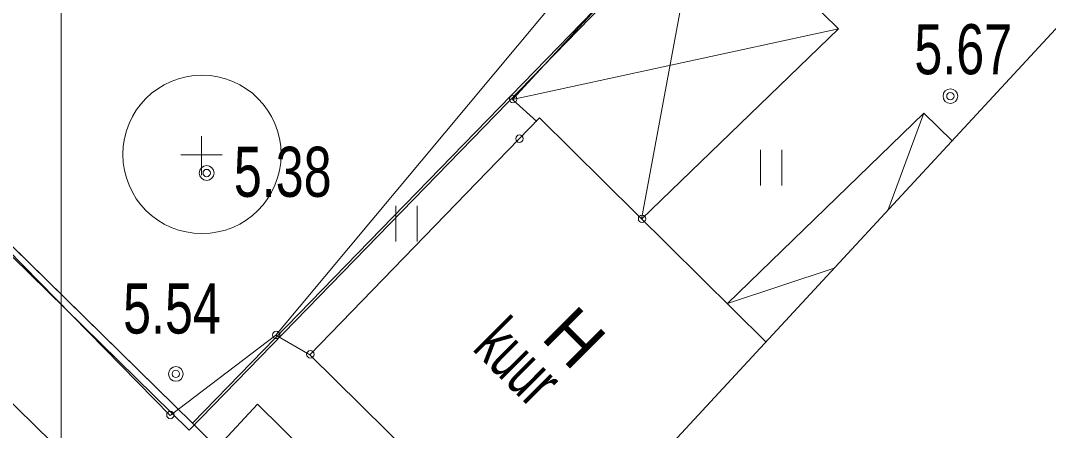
# Model space of a CAD drawing. Extents: x -1681 to 532, y 0 to 8657.
# Drawn here: x 532.2366 to 532.25405, y 6469.8044 to 6469.81135 of the extents above; entities that cross this region are included whole.
import ezdxf

# ---------------------------------------------------------------- set-up
doc = ezdxf.new("R2010")
doc.units = 0
doc.header["$LTSCALE"] = 0.00039
for name, color, linetype, lineweight in [('10', 7, 'Continuous', 13), ('15', 7, 'Continuous', 13), ('17', 7, 'Continuous', 13), ('18', 7, 'Continuous', 13), ('19', 7, 'Continuous', 13), ('2', 7, 'Continuous', 13), ('27', 7, 'Continuous', 13), ('28', 7, 'Continuous', 13), ('3', 7, 'Continuous', 13), ('37', 7, 'Continuous', 13), ('42', 7, 'Continuous', 13), ('46', 7, 'Continuous', 13)]:
    doc.layers.add(name, color=color, linetype=linetype, lineweight=lineweight)

msp = doc.modelspace()

# ---------------------------------------------------------------- linework, layer by layer
at = {"layer": '10'}
msp.add_line((532.23728, 6469.89999), (532.23729, 6469.77257), dxfattribs=at)
at = {"layer": '15'}
msp.add_lwpolyline([(532.22557, 6469.81849), (532.23914, 6469.80465), (532.24093, 6469.80601), (532.24151, 6469.80568)], dxfattribs=at)
at = {"layer": '17'}
for centre in [(532.252381, 6469.810069), (532.252381, 6469.810069), (532.239759, 6469.808764), (532.239759, 6469.808764), (532.239236, 6469.805355), (532.239236, 6469.805355)]:
    msp.add_circle(centre, 0.000125, dxfattribs=at)
at = {"layer": '18'}
for points in [[(532.22062, 6469.82306), (532.22551, 6469.81827), (532.23952, 6469.80452), (532.27276, 6469.8387), (532.25421, 6469.85695)], [(532.22062, 6469.82306), (532.22551, 6469.81827), (532.23952, 6469.80452), (532.27276, 6469.8387), (532.25421, 6469.85695)], [(532.27276, 6469.8387), (532.23952, 6469.80452), (532.24687, 6469.79723), (532.25328, 6469.79091), (532.25857, 6469.78568), (532.29183, 6469.81986)], [(532.24687, 6469.79723), (532.23952, 6469.80452), (532.22551, 6469.81827), (532.20531, 6469.79704), (532.22706, 6469.77637)]]:
    msp.add_lwpolyline(points, close=True, dxfattribs=at)
at = {"layer": '19'}
for p, q in [((532.24916, 6469.80916), (532.24916, 6469.80855)), ((532.24952, 6469.80916), (532.24952, 6469.80855)), ((532.24297, 6469.80821), (532.24297, 6469.8076)), ((532.24333, 6469.80821), (532.24333, 6469.8076))]:
    msp.add_line(p, q, dxfattribs=at)
msp.add_lwpolyline([(532.24093, 6469.80601), (532.2479, 6469.81436), (532.25498, 6469.82104), (532.25932, 6469.82492), (532.26483, 6469.83033), (532.27347, 6469.8386), (532.26856, 6469.84367), (532.26337, 6469.84887), (532.25751, 6469.85517), (532.25885, 6469.8565)], dxfattribs=at)
at = {"layer": '2'}
for q in [(532.24816, 6469.8135), (532.24714, 6469.80798)]:
    msp.add_line((532.25048, 6469.81121), q, dxfattribs=at)
for points in [[(532.24816, 6469.8135), (532.24495, 6469.81001), (532.24536, 6469.80964)], [(532.24925, 6469.8059), (532.24541, 6469.8097), (532.24151, 6469.80568), (532.24545, 6469.80179)], [(532.2486, 6469.80655), (532.25193, 6469.80978), (532.25241, 6469.80931)]]:
    msp.add_lwpolyline(points, dxfattribs=at)
for points in [[(532.23507, 6469.80621), (532.2383, 6469.80305), (532.23629, 6469.80093), (532.23305, 6469.80409)], [(532.24062, 6469.80484), (532.24397, 6469.80154), (532.24204, 6469.79958), (532.23875, 6469.80282)]]:
    msp.add_lwpolyline(points, close=True, dxfattribs=at)
at = {"layer": '27'}
msp.add_lwpolyline([(532.24035, 6469.85172), (532.25664, 6469.86874), (532.28329, 6469.84267), (532.24041, 6469.79635), (532.21228, 6469.82197)], close=True, dxfattribs=at)
at = {"layer": '28'}
for centre in [(532.244959, 6469.810019), (532.244959, 6469.810019), (532.252381, 6469.810069), (532.252381, 6469.810069), (532.245067, 6469.809347), (532.245067, 6469.809347), (532.239759, 6469.808764), (532.239759, 6469.808764), (532.247148, 6469.807988), (532.247148, 6469.807988), (532.240939, 6469.806016), (532.240939, 6469.806016), (532.241518, 6469.805687), (532.241518, 6469.805687), (532.239236, 6469.805355), (532.239236, 6469.805355), (532.239143, 6469.804657), (532.239143, 6469.804657)]:
    msp.add_circle(centre, 0.0000625, dxfattribs=at)
at = {"layer": '3'}
for p, q in [((532.24714, 6469.80798), (532.24816, 6469.8135)), ((532.25048, 6469.81121), (532.24495, 6469.81001)), ((532.25132, 6469.80813), (532.25193, 6469.80978)), ((532.2486, 6469.80655), (532.25041, 6469.80715))]:
    msp.add_line(p, q, dxfattribs=at)
at = {"layer": '37'}
msp.add_lwpolyline([(532.23952, 6469.80452), (532.27276, 6469.8387), (532.25421, 6469.85695), (532.22062, 6469.82306)], close=True, dxfattribs=at)
at = {"layer": '42'}
msp.add_lwpolyline([(532.2413, 6469.84392), (532.22056, 6469.82294), (532.23946, 6469.8044), (532.2727, 6469.83858), (532.26987, 6469.84137), (532.24358, 6469.81438), (532.23128, 6469.82658), (532.23677, 6469.83212), (532.23425, 6469.83462), (532.24144, 6469.84193), (532.24173, 6469.84302)], close=True, dxfattribs=at)
at = {"layer": '46'}
for p, q in [((532.23967, 6469.80939), (532.23967, 6469.80873)), ((532.23932, 6469.80907), (532.24002, 6469.80907))]:
    msp.add_line(p, q, dxfattribs=at)
msp.add_circle((532.239679, 6469.80908), 0.001344, dxfattribs=at)
msp.add_circle((532.239679, 6469.80908), 0.001344, dxfattribs=at)
for start, end in [(0, 180), (180, 0)]:
    msp.add_arc((532.239679, 6469.80908), 0.001344, start, end, dxfattribs=at)

# ---------------------------------------------------------------- texts
at = {"layer": '17', "width": 0.75}
for s, p in [('5.67', (532.25177, 6469.81044)), ('5.38', (532.24022, 6469.80836)), ('5.54', (532.23834, 6469.80604))]:
    msp.add_text(s, height=0.00085, dxfattribs=at).set_placement(p)
at = {"layer": '2'}
msp.add_text('H', height=0.00085, rotation=315, dxfattribs=at).set_placement((532.24541, 6469.80596))
at = {"layer": '2', "width": 0.65}
msp.add_text('kuur', height=0.00085, rotation=315, dxfattribs=at).set_placement((532.24425, 6469.80577))

doc.saveas('drawing.dxf')
